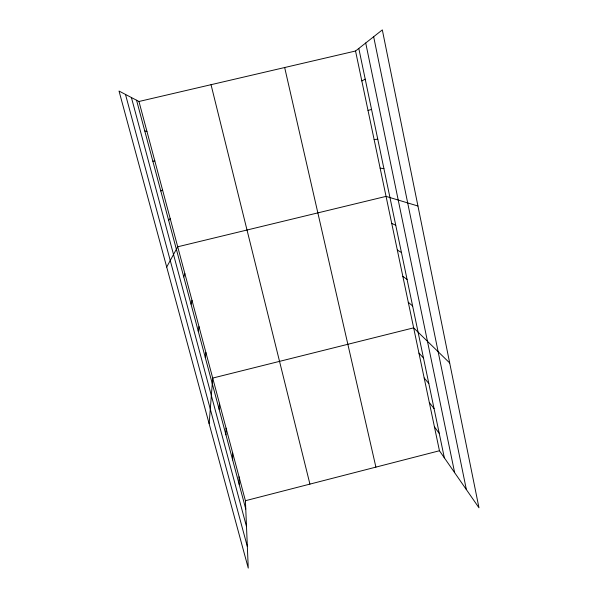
<?xml version="1.0" encoding="UTF-8"?>
<svg xmlns="http://www.w3.org/2000/svg" width="598" height="598" viewBox="0 0 598 598"><rect width="100%" height="100%" fill="white"/><g stroke="black" fill="none" stroke-linecap="round" stroke-linejoin="round"><path stroke-width="0.9" d="M225.947 434.858L226.059 428.116M219.16 409.443L219.429 403.261M209.143 423.713L212.716 378.071L413.652 327.846L449.689 362.971M205.293 357.552L205.906 352.536M198.215 331.053L198.999 326.643M191.039 304.173L192.003 300.39M183.75 276.911L184.909 273.779M166.7 267.044L177.711 246.787L386.054 196.383L417.942 206.011M168.643 220.348L170.191 218.576M355.541 51.009L382.324 29.9L478.976 507.792L439.448 450.757L355.541 51.009L138.968 101.488L119.024 91.046L248.252 568.1L245.412 500.72L138.968 101.488M160.802 190.994L162.559 189.947M361.827 80.939L365.214 79.168M368.017 110.436L371.545 109.434M245.412 500.72L439.448 450.757M152.841 161.198L154.807 160.899M374.116 139.498L377.772 139.244M380.126 168.143L383.909 168.621M144.761 130.94L146.951 131.418M391.727 223.398L395.741 225.244M397.319 250.046L401.445 252.535M402.835 276.336L407.074 279.453M408.285 302.267L412.62 305.997M418.951 353.089L423.481 357.985M424.176 377.988L428.803 383.453M429.334 402.566L434.051 408.576M434.425 426.823L439.231 433.363M131.411 97.526L246.503 526.599M125.49 94.432L247.348 546.579M136.553 100.217L245.763 509.04M211.034 84.692L309.928 484.111M284.67 67.529L375.903 467.12M358.8 48.438L444.344 457.821M365.714 42.996L454.652 472.697M373.66 36.725L466.373 489.598M239.051 476.838L239.252 484.649M232.6 452.641L232.644 459.922"/></g></svg>
